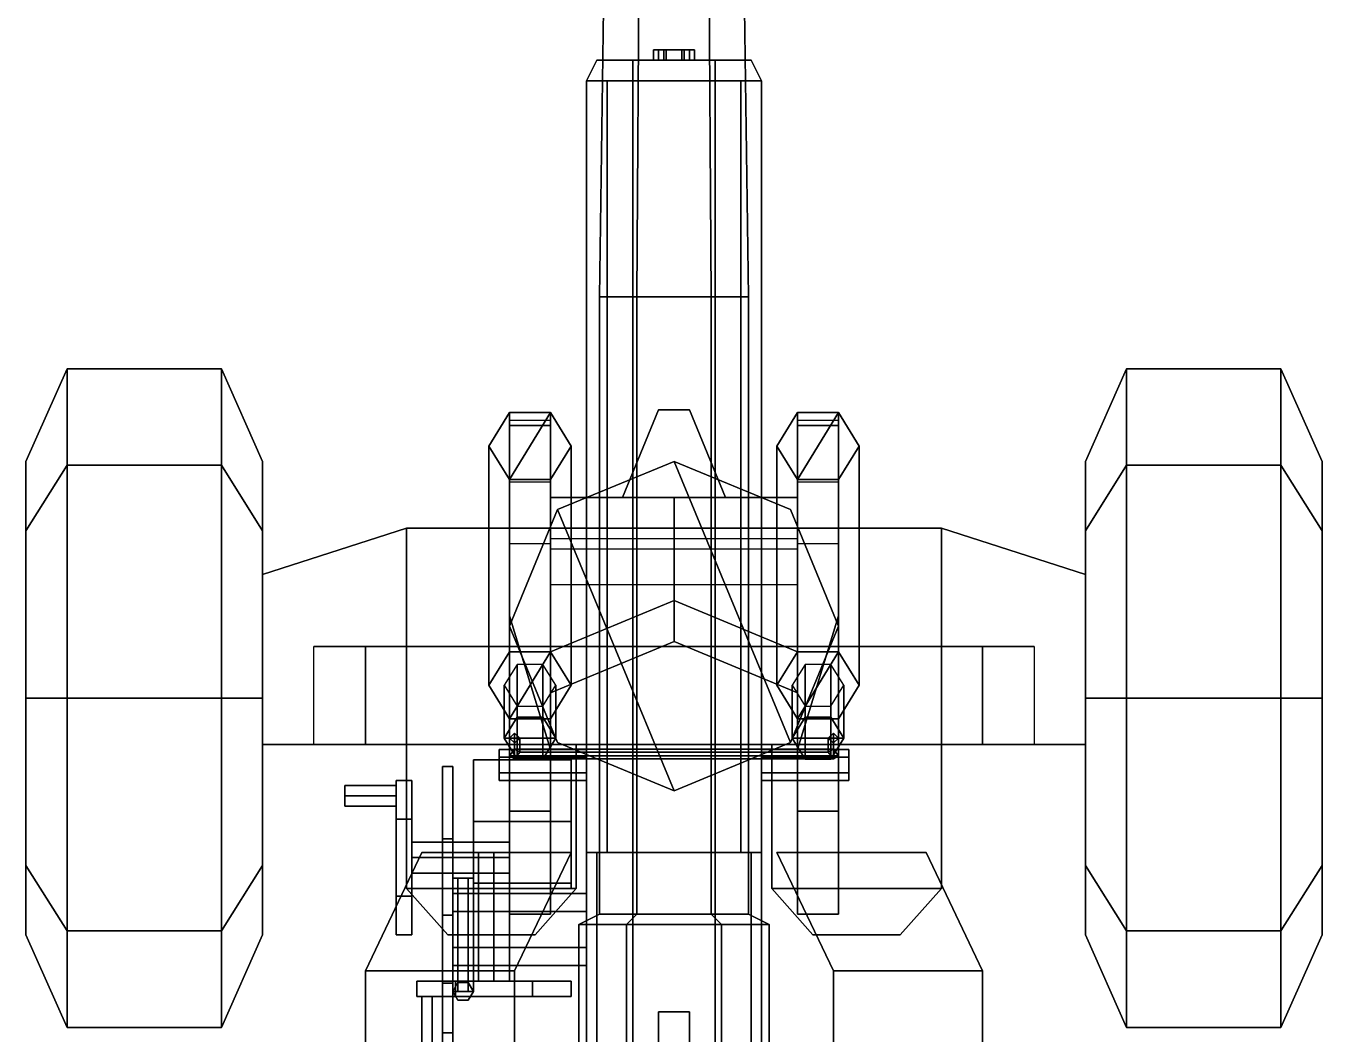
# Model space of a CAD drawing. Header units: millimetres. Extents: x -1.26 to 7, y -4.74 to 2.87.
# Drawn here: x -1.26 to 1.26, y -0.793 to 1.166 of the extents above; entities that cross this region are included whole.
import ezdxf

# ---------------------------------------------------------------- set-up
doc = ezdxf.new("R2010")
doc.units = ezdxf.units.MM
for name, color, linetype in [('gun', 1, 'Continuous'), ('sleeve', 5, 'Continuous'), ('supports', 5, 'Continuous'), ('turret', 3, 'Continuous'), ('wheels', 2, 'Continuous')]:
    doc.layers.add(name, color=color, linetype=linetype)

msp = doc.modelspace()

# ---------------------------------------------------------------- linework, layer by layer
for points in [[(-0.52, 0.19, 0.88), (-0.52, 0.19, 0.51), (-0.8, 0.1, 0.54), (-0.8, 0.1, 0.83)], [(-0.52, 0.19, 0.51), (-0.52, -0.23, 0.51), (-0.8, -0.23, 0.54), (-0.8, 0.1, 0.54)], [(-0.8, 0.1, 0.83), (-0.8, -0.23, 0.83), (-0.52, -0.23, 0.88), (-0.52, 0.19, 0.88)], [(-0.52, 0.19, 0.88), (-0.52, -0.23, 0.88), (0.52, -0.23, 0.88), (0.52, 0.19, 0.88)], [(0.52, 0.19, 0.88), (0.52, 0.19, 0.51), (-0.52, 0.19, 0.51), (-0.52, 0.19, 0.88)], [(0.52, 0.19, 0.51), (0.52, -0.23, 0.51), (-0.52, -0.23, 0.51), (-0.52, 0.19, 0.51)], [(0.8, 0.1, 0.54), (0.8, -0.23, 0.54), (0.52, -0.23, 0.51), (0.52, 0.19, 0.51)], [(0.52, 0.19, 0.88), (0.52, -0.23, 0.88), (0.8, -0.23, 0.83), (0.8, 0.1, 0.83)], [(0.8, 0.1, 0.83), (0.8, 0.1, 0.54), (0.52, 0.19, 0.51), (0.52, 0.19, 0.88)], [(-0.52, -0.04, 0.51), (-0.52, -0.04, 0.42), (-0.6, -0.04, 0.42), (-0.7, -0.04, 0.53)], [(-0.6, -0.04, 0.42), (-0.6, -0.23, 0.42), (-0.7, -0.23, 0.53), (-0.7, -0.04, 0.53)], [(-0.52, -0.04, 0.42), (-0.52, -0.23, 0.42), (-0.6, -0.23, 0.42), (-0.6, -0.04, 0.42)], [(0.52, -0.04, 0.49), (0.52, -0.04, 0.42), (-0.52, -0.04, 0.42), (-0.52, -0.04, 0.49)], [(-0.52, -0.04, 0.49), (-0.52, -0.23, 0.49), (0.52, -0.23, 0.49), (0.52, -0.04, 0.49)], [(0.52, -0.04, 0.42), (0.52, -0.23, 0.42), (-0.52, -0.23, 0.42), (-0.52, -0.04, 0.42)], [(-0.52, -0.23, 0.51), (-0.52, -0.23, 0.49), (-0.52, -0.04, 0.49), (-0.52, -0.04, 0.51)], [(0.7, -0.04, 0.53), (0.6, -0.04, 0.42), (0.52, -0.04, 0.42), (0.52, -0.04, 0.51)], [(0.6, -0.04, 0.42), (0.6, -0.23, 0.42), (0.52, -0.23, 0.42), (0.52, -0.04, 0.42)], [(0.52, -0.04, 0.49), (0.52, -0.23, 0.49), (0.52, -0.23, 0.51), (0.52, -0.04, 0.51)], [(0.7, -0.23, 0.53), (0.6, -0.23, 0.42), (0.6, -0.04, 0.42), (0.7, -0.04, 0.53)], [(-0.8, -0.23, 0.83), (-0.8, -0.23, 0.54), (-0.52, -0.23, 0.51), (-0.52, -0.23, 0.88)], [(-0.7, -0.23, 0.53), (-0.6, -0.23, 0.42), (-0.52, -0.23, 0.42), (-0.52, -0.23, 0.51)], [(-0.19, -0.23, 0.84), (-0.19, -0.51, 0.84), (-0.52, -0.51, 0.84), (-0.52, -0.23, 0.84)], [(-0.52, -0.23, 0.88), (-0.52, -0.51, 0.88), (-0.19, -0.51, 0.88), (-0.19, -0.23, 0.88)], [(-0.52, -0.23, 0.84), (-0.52, -0.51, 0.84), (-0.52, -0.51, 0.88), (-0.52, -0.23, 0.88)], [(-0.52, -0.23, 0.51), (-0.52, -0.51, 0.51), (-0.52, -0.51, 0.55), (-0.52, -0.23, 0.55)], [(-0.52, -0.23, 0.55), (-0.52, -0.51, 0.55), (-0.19, -0.51, 0.55), (-0.19, -0.23, 0.55)], [(-0.19, -0.23, 0.51), (-0.19, -0.51, 0.51), (-0.52, -0.51, 0.51), (-0.52, -0.23, 0.51)], [(-0.52, -0.23, 0.88), (-0.52, -0.23, 0.51), (0.52, -0.23, 0.51), (0.52, -0.23, 0.88)], [(-0.52, -0.23, 0.49), (-0.52, -0.23, 0.42), (0.52, -0.23, 0.42), (0.52, -0.23, 0.49)], [(-0.19, -0.51, 0.88), (-0.19, -0.51, 0.84), (-0.19, -0.23, 0.84), (-0.19, -0.23, 0.88)], [(-0.19, -0.51, 0.55), (-0.19, -0.51, 0.51), (-0.19, -0.23, 0.51), (-0.19, -0.23, 0.55)], [(0.52, -0.23, 0.84), (0.52, -0.51, 0.84), (0.19, -0.51, 0.84), (0.19, -0.23, 0.84)], [(0.19, -0.23, 0.88), (0.19, -0.51, 0.88), (0.52, -0.51, 0.88), (0.52, -0.23, 0.88)], [(0.19, -0.23, 0.84), (0.19, -0.51, 0.84), (0.19, -0.51, 0.88), (0.19, -0.23, 0.88)], [(0.19, -0.23, 0.51), (0.19, -0.51, 0.51), (0.19, -0.51, 0.55), (0.19, -0.23, 0.55)], [(0.19, -0.23, 0.55), (0.19, -0.51, 0.55), (0.52, -0.51, 0.55), (0.52, -0.23, 0.55)], [(0.52, -0.23, 0.51), (0.52, -0.51, 0.51), (0.19, -0.51, 0.51), (0.19, -0.23, 0.51)], [(0.52, -0.51, 0.88), (0.52, -0.51, 0.84), (0.52, -0.23, 0.84), (0.52, -0.23, 0.88)], [(0.52, -0.51, 0.55), (0.52, -0.51, 0.51), (0.52, -0.23, 0.51), (0.52, -0.23, 0.55)], [(0.52, -0.23, 0.88), (0.52, -0.23, 0.51), (0.8, -0.23, 0.54), (0.8, -0.23, 0.83)], [(0.52, -0.23, 0.51), (0.52, -0.23, 0.42), (0.6, -0.23, 0.42), (0.7, -0.23, 0.53)], [(-0.19, -0.51, 0.88), (-0.19, -0.51, 0.84), (-0.52, -0.51, 0.84), (-0.52, -0.51, 0.88)], [(-0.52, -0.51, 0.84), (-0.44, -0.6, 0.84), (-0.44, -0.6, 0.88), (-0.52, -0.51, 0.88)], [(-0.19, -0.51, 0.84), (-0.27, -0.6, 0.84), (-0.44, -0.6, 0.84), (-0.52, -0.51, 0.84)], [(-0.52, -0.51, 0.88), (-0.44, -0.6, 0.88), (-0.27, -0.6, 0.88), (-0.19, -0.51, 0.88)], [(-0.52, -0.51, 0.88), (-0.52, -0.51, 0.84), (-0.19, -0.51, 0.84), (-0.19, -0.51, 0.88)], [(-0.52, -0.51, 0.55), (-0.52, -0.51, 0.51), (-0.19, -0.51, 0.51), (-0.19, -0.51, 0.55)], [(-0.52, -0.51, 0.51), (-0.44, -0.6, 0.51), (-0.44, -0.6, 0.55), (-0.52, -0.51, 0.55)], [(-0.52, -0.51, 0.55), (-0.44, -0.6, 0.55), (-0.27, -0.6, 0.55), (-0.19, -0.51, 0.55)], [(-0.19, -0.51, 0.55), (-0.19, -0.51, 0.51), (-0.52, -0.51, 0.51), (-0.52, -0.51, 0.55)], [(-0.19, -0.51, 0.51), (-0.27, -0.6, 0.51), (-0.44, -0.6, 0.51), (-0.52, -0.51, 0.51)], [(-0.27, -0.6, 0.88), (-0.27, -0.6, 0.84), (-0.19, -0.51, 0.84), (-0.19, -0.51, 0.88)], [(-0.27, -0.6, 0.55), (-0.27, -0.6, 0.51), (-0.19, -0.51, 0.51), (-0.19, -0.51, 0.55)], [(0.52, -0.51, 0.84), (0.44, -0.6, 0.84), (0.27, -0.6, 0.84), (0.19, -0.51, 0.84)], [(0.19, -0.51, 0.88), (0.27, -0.6, 0.88), (0.44, -0.6, 0.88), (0.52, -0.51, 0.88)], [(0.19, -0.51, 0.84), (0.27, -0.6, 0.84), (0.27, -0.6, 0.88), (0.19, -0.51, 0.88)], [(0.19, -0.51, 0.51), (0.27, -0.6, 0.51), (0.27, -0.6, 0.55), (0.19, -0.51, 0.55)], [(0.19, -0.51, 0.55), (0.27, -0.6, 0.55), (0.44, -0.6, 0.55), (0.52, -0.51, 0.55)], [(0.52, -0.51, 0.51), (0.44, -0.6, 0.51), (0.27, -0.6, 0.51), (0.19, -0.51, 0.51)], [(0.44, -0.6, 0.88), (0.44, -0.6, 0.84), (0.52, -0.51, 0.84), (0.52, -0.51, 0.88)], [(0.44, -0.6, 0.55), (0.44, -0.6, 0.51), (0.52, -0.51, 0.51), (0.52, -0.51, 0.55)], [(-0.44, -0.6, 0.88), (-0.44, -0.6, 0.84), (-0.27, -0.6, 0.84), (-0.27, -0.6, 0.88)], [(-0.44, -0.6, 0.55), (-0.44, -0.6, 0.51), (-0.27, -0.6, 0.51), (-0.27, -0.6, 0.55)], [(0.27, -0.6, 0.88), (0.27, -0.6, 0.84), (0.44, -0.6, 0.84), (0.44, -0.6, 0.88)], [(0.27, -0.6, 0.55), (0.27, -0.6, 0.51), (0.44, -0.6, 0.51), (0.44, -0.6, 0.55)]]:
    msp.add_3dface(points)
at = {"layer": 'gun'}
for points in [[(-0.0675, 1.34, 1.7269), (-0.135, 1.34, 1.61), (-0.145, 0.64, 1.61), (-0.0725, 0.64, 1.7356)], [(-0.135, 1.34, 1.61), (-0.0675, 1.34, 1.4931), (-0.0725, 0.64, 1.4844), (-0.145, 0.64, 1.61)], [(0.0675, 1.34, 1.7269), (-0.0675, 1.34, 1.7269), (-0.0725, 0.64, 1.7356), (0.0725, 0.64, 1.7356)], [(-0.0675, 1.34, 1.4931), (0.0675, 1.34, 1.4931), (0.0725, 0.64, 1.4844), (-0.0725, 0.64, 1.4844)], [(0.135, 1.34, 1.61), (0.0675, 1.34, 1.7269), (0.0725, 0.64, 1.7356), (0.145, 0.64, 1.61)], [(0.0675, 1.34, 1.4931), (0.135, 1.34, 1.61), (0.145, 0.64, 1.61), (0.0725, 0.64, 1.4844)], [(-0.0725, 0.64, 1.7356), (-0.145, 0.64, 1.61), (-0.145, -0.56, 1.61), (-0.0725, -0.56, 1.7356)], [(-0.145, 0.64, 1.61), (-0.0725, 0.64, 1.4844), (-0.0725, -0.56, 1.4844), (-0.145, -0.56, 1.61)], [(0.0725, 0.64, 1.7356), (-0.0725, 0.64, 1.7356), (-0.0725, -0.56, 1.7356), (0.0725, -0.56, 1.7356)], [(-0.0725, 0.64, 1.4844), (0.0725, 0.64, 1.4844), (0.0725, -0.56, 1.4844), (-0.0725, -0.56, 1.4844)], [(0.145, 0.64, 1.61), (0.0725, 0.64, 1.7356), (0.0725, -0.56, 1.7356), (0.145, -0.56, 1.61)], [(0.0725, 0.64, 1.4844), (0.145, 0.64, 1.61), (0.145, -0.56, 1.61), (0.0725, -0.56, 1.4844)], [(-0.0725, -0.56, 1.7356), (-0.145, -0.56, 1.61), (-0.185, -0.58, 1.61), (-0.0925, -0.58, 1.7702)], [(-0.145, -0.56, 1.61), (-0.0725, -0.56, 1.4844), (-0.0925, -0.58, 1.4498), (-0.185, -0.58, 1.61)], [(0.0725, -0.56, 1.7356), (-0.0725, -0.56, 1.7356), (-0.0925, -0.58, 1.7702), (0.0925, -0.58, 1.7702)], [(-0.0725, -0.56, 1.4844), (0.0725, -0.56, 1.4844), (0.0925, -0.58, 1.4498), (-0.0925, -0.58, 1.4498)], [(0.145, -0.56, 1.61), (0.0725, -0.56, 1.7356), (0.0925, -0.58, 1.7702), (0.185, -0.58, 1.61)], [(0.0725, -0.56, 1.4844), (0.145, -0.56, 1.61), (0.185, -0.58, 1.61), (0.0925, -0.58, 1.4498)], [(-0.0925, -0.58, 1.7702), (-0.185, -0.58, 1.61), (-0.185, -1.08, 1.61), (-0.0925, -1.08, 1.7702)], [(-0.185, -0.58, 1.61), (-0.0925, -0.58, 1.4498), (-0.0925, -1.08, 1.4498), (-0.185, -1.08, 1.61)], [(0.0925, -0.58, 1.7702), (-0.0925, -0.58, 1.7702), (-0.0925, -1.08, 1.7702), (0.0925, -1.08, 1.7702)], [(-0.0925, -0.58, 1.4498), (0.0925, -0.58, 1.4498), (0.0925, -1.08, 1.4498), (-0.0925, -1.08, 1.4498)], [(0.185, -0.58, 1.61), (0.0925, -0.58, 1.7702), (0.0925, -1.08, 1.7702), (0.185, -1.08, 1.61)], [(0.0925, -0.58, 1.4498), (0.185, -0.58, 1.61), (0.185, -1.08, 1.61), (0.0925, -1.08, 1.4498)], [(-0.03, -0.75, 1.34), (-0.03, -1.06, 1.34), (-0.03, -1.06, 1.45), (-0.03, -0.75, 1.45)], [(0.03, -0.75, 1.45), (0.03, -0.75, 1.34), (-0.03, -0.75, 1.34), (-0.03, -0.75, 1.45)], [(0.03, -0.75, 1.34), (0.03, -1.06, 1.34), (-0.03, -1.06, 1.34), (-0.03, -0.75, 1.34)], [(0.03, -1.06, 1.45), (0.03, -1.06, 1.34), (0.03, -0.75, 1.34), (0.03, -0.75, 1.45)]]:
    msp.add_3dface(points, dxfattribs=at)
at = {"layer": 'sleeve'}
for points in [[(-0.02, 1.12, 1.4646), (-0.04, 1.12, 1.43), (-0.04, 1.1, 1.43), (-0.02, 1.1, 1.4646)], [(-0.04, 1.12, 1.43), (-0.02, 1.12, 1.3954), (-0.02, 1.1, 1.3954), (-0.04, 1.1, 1.43)], [(0.04, 1.12, 1.43), (-0.04, 1.12, 1.43), (-0.02, 1.12, 1.4646), (0.02, 1.12, 1.4646)], [(0.02, 1.12, 1.3954), (-0.02, 1.12, 1.3954), (-0.04, 1.12, 1.43), (0.04, 1.12, 1.43)], [(-0.015, 1.12, 1.356), (-0.03, 1.12, 1.33), (-0.03, 1.1, 1.33), (-0.015, 1.1, 1.356)], [(-0.03, 1.12, 1.33), (-0.015, 1.12, 1.304), (-0.015, 1.1, 1.304), (-0.03, 1.1, 1.33)], [(0.03, 1.12, 1.33), (-0.03, 1.12, 1.33), (-0.015, 1.12, 1.356), (0.015, 1.12, 1.356)], [(0.015, 1.12, 1.304), (-0.015, 1.12, 1.304), (-0.03, 1.12, 1.33), (0.03, 1.12, 1.33)], [(0.02, 1.12, 1.4646), (-0.02, 1.12, 1.4646), (-0.02, 1.1, 1.4646), (0.02, 1.1, 1.4646)], [(-0.02, 1.12, 1.3954), (0.02, 1.12, 1.3954), (0.02, 1.1, 1.3954), (-0.02, 1.1, 1.3954)], [(0.015, 1.12, 1.356), (-0.015, 1.12, 1.356), (-0.015, 1.1, 1.356), (0.015, 1.1, 1.356)], [(-0.015, 1.12, 1.304), (0.015, 1.12, 1.304), (0.015, 1.1, 1.304), (-0.015, 1.1, 1.304)], [(0.03, 1.12, 1.33), (0.015, 1.12, 1.356), (0.015, 1.1, 1.356), (0.03, 1.1, 1.33)], [(0.015, 1.12, 1.304), (0.03, 1.12, 1.33), (0.03, 1.1, 1.33), (0.015, 1.1, 1.304)], [(0.04, 1.12, 1.43), (0.02, 1.12, 1.4646), (0.02, 1.1, 1.4646), (0.04, 1.1, 1.43)], [(0.02, 1.12, 1.3954), (0.04, 1.12, 1.43), (0.04, 1.1, 1.43), (0.02, 1.1, 1.3954)], [(-0.15, 1.1, 1.48), (-0.17, 1.06, 1.48), (0.08, 1.06, 1.48), (0.08, 1.1, 1.48)], [(-0.15, 1.1, 1.35), (-0.17, 1.06, 1.35), (-0.17, 1.06, 1.48), (-0.15, 1.1, 1.48)], [(-0.08, 1.1, 1.3), (-0.08, 1.06, 1.28), (-0.17, 1.06, 1.35), (-0.15, 1.1, 1.35)], [(-0.08, 1.1, 1.48), (-0.08, 1.1, 1.3), (-0.15, 1.1, 1.35), (-0.15, 1.1, 1.48)], [(0.08, 1.1, 1.48), (0.08, 1.1, 1.3), (-0.08, 1.1, 1.3), (-0.08, 1.1, 1.48)], [(0.08, 1.1, 1.3), (0.08, 1.06, 1.28), (-0.08, 1.06, 1.28), (-0.08, 1.1, 1.3)], [(0.15, 1.1, 1.48), (0.15, 1.1, 1.35), (0.08, 1.1, 1.3), (0.08, 1.1, 1.48)], [(0.15, 1.1, 1.35), (0.17, 1.06, 1.35), (0.08, 1.06, 1.28), (0.08, 1.1, 1.3)], [(0.08, 1.1, 1.48), (0.08, 1.06, 1.48), (0.17, 1.06, 1.48), (0.15, 1.1, 1.48)], [(0.17, 1.06, 1.48), (0.17, 1.06, 1.35), (0.15, 1.1, 1.35), (0.15, 1.1, 1.48)], [(-0.13, 1.06, 1.55), (-0.13, 1.06, 1.48), (-0.17, 1.06, 1.48), (-0.17, 1.06, 1.55)], [(-0.17, 1.06, 1.35), (-0.17, -0.44, 1.35), (-0.17, -0.44, 1.55), (-0.17, 1.06, 1.55)], [(-0.13, 1.06, 1.32), (-0.13, -0.44, 1.32), (-0.17, -0.44, 1.35), (-0.17, 1.06, 1.35)], [(-0.17, 1.06, 1.55), (-0.17, -0.44, 1.55), (-0.13, -0.44, 1.55), (-0.13, 1.06, 1.55)], [(-0.08, 1.06, 1.48), (-0.08, 1.06, 1.48), (-0.13, 1.06, 1.48), (-0.13, 1.06, 1.55)], [(-0.08, 1.06, 1.28), (-0.08, -0.44, 1.28), (-0.13, -0.44, 1.32), (-0.13, 1.06, 1.32)], [(-0.13, 1.06, 1.55), (-0.13, -0.44, 1.55), (-0.08, -0.44, 1.48), (-0.08, 1.06, 1.48)], [(-0.08, 1.06, 1.48), (-0.08, -0.44, 1.48), (0.08, -0.44, 1.48), (0.08, 1.06, 1.48)], [(0.08, 1.06, 1.28), (0.08, -0.44, 1.28), (-0.08, -0.44, 1.28), (-0.08, 1.06, 1.28)], [(0.13, 1.06, 1.55), (0.13, 1.06, 1.48), (0.08, 1.06, 1.48)], [(0.13, 1.06, 1.32), (0.13, -0.44, 1.32), (0.08, -0.44, 1.28), (0.08, 1.06, 1.28)], [(0.08, 1.06, 1.48), (0.08, -0.44, 1.48), (0.13, -0.44, 1.55), (0.13, 1.06, 1.55)], [(0.17, 1.06, 1.55), (0.17, 1.06, 1.48), (0.13, 1.06, 1.48), (0.13, 1.06, 1.55)], [(0.17, 1.06, 1.35), (0.17, -0.44, 1.35), (0.13, -0.44, 1.32), (0.13, 1.06, 1.32)], [(0.13, 1.06, 1.55), (0.13, -0.44, 1.55), (0.17, -0.44, 1.55), (0.17, 1.06, 1.55)], [(0.17, -0.44, 1.55), (0.17, -0.44, 1.35), (0.17, 1.06, 1.35), (0.17, 1.06, 1.55)], [(-0.17, -0.255, 1.466), (-0.17, -0.24, 1.44), (-0.34, -0.24, 1.44), (-0.34, -0.255, 1.466)], [(-0.17, -0.24, 1.44), (-0.17, -0.255, 1.414), (-0.34, -0.255, 1.414), (-0.34, -0.24, 1.44)], [(-0.34, -0.285, 1.466), (-0.34, -0.255, 1.466), (-0.34, -0.24, 1.44), (-0.34, -0.3, 1.44)], [(-0.34, -0.3, 1.44), (-0.34, -0.24, 1.44), (-0.34, -0.255, 1.414), (-0.34, -0.285, 1.414)], [(0.17, -0.255, 1.414), (0.17, -0.24, 1.44), (0.34, -0.24, 1.44), (0.34, -0.255, 1.414)], [(0.17, -0.24, 1.44), (0.17, -0.255, 1.466), (0.34, -0.255, 1.466), (0.34, -0.24, 1.44)], [(0.34, -0.285, 1.414), (0.34, -0.255, 1.414), (0.34, -0.24, 1.44), (0.34, -0.3, 1.44)], [(0.34, -0.3, 1.44), (0.34, -0.24, 1.44), (0.34, -0.255, 1.466), (0.34, -0.285, 1.466)], [(-0.43, -0.4137, 1.6972), (-0.43, -0.2729, 1.6507), (-0.45, -0.2729, 1.6507), (-0.45, -0.4137, 1.6972)], [(-0.45, -0.44, 1.32), (-0.45, -0.8262, 1.2184), (-0.45, -0.8372, 1.3663), (-0.45, -0.2729, 1.6507)], [(-0.43, -0.2729, 1.6507), (-0.43, -0.44, 1.32), (-0.45, -0.44, 1.32), (-0.45, -0.2729, 1.6507)], [(-0.45, -0.2729, 1.6507), (-0.45, -0.8372, 1.3663), (-0.45, -0.7907, 1.5071), (-0.45, -0.4137, 1.6972)], [(-0.43, -0.8372, 1.3663), (-0.43, -0.8262, 1.2184), (-0.43, -0.44, 1.32), (-0.43, -0.2729, 1.6507)], [(-0.43, -0.7907, 1.5071), (-0.43, -0.8372, 1.3663), (-0.43, -0.2729, 1.6507), (-0.43, -0.4137, 1.6972)], [(-0.17, -0.285, 1.466), (-0.17, -0.255, 1.466), (-0.34, -0.255, 1.466), (-0.34, -0.285, 1.466)], [(-0.17, -0.255, 1.414), (-0.17, -0.285, 1.414), (-0.34, -0.285, 1.414), (-0.34, -0.255, 1.414)], [(0.17, -0.255, 1.466), (0.17, -0.285, 1.466), (0.34, -0.285, 1.466), (0.34, -0.255, 1.466)], [(0.17, -0.285, 1.414), (0.17, -0.255, 1.414), (0.34, -0.255, 1.414), (0.34, -0.285, 1.414)], [(-0.17, -0.3, 1.44), (-0.17, -0.285, 1.466), (-0.34, -0.285, 1.466), (-0.34, -0.3, 1.44)], [(-0.17, -0.285, 1.414), (-0.17, -0.3, 1.44), (-0.34, -0.3, 1.44), (-0.34, -0.285, 1.414)], [(0.17, -0.3, 1.44), (0.17, -0.285, 1.414), (0.34, -0.285, 1.414), (0.34, -0.3, 1.44)], [(0.17, -0.285, 1.466), (0.17, -0.3, 1.44), (0.34, -0.3, 1.44), (0.34, -0.285, 1.466)], [(-0.43, -0.5616, 1.6862), (-0.43, -0.4137, 1.6972), (-0.45, -0.4137, 1.6972), (-0.45, -0.5616, 1.6862)], [(-0.45, -0.4137, 1.6972), (-0.45, -0.7907, 1.5071), (-0.45, -0.694, 1.6194), (-0.45, -0.5616, 1.6862)], [(-0.43, -0.694, 1.6194), (-0.43, -0.7907, 1.5071), (-0.43, -0.4137, 1.6972), (-0.43, -0.5616, 1.6862)], [(-0.43, -0.44, 1.32), (-0.43, -0.8262, 1.2184), (-0.45, -0.8262, 1.2184), (-0.45, -0.44, 1.32)], [(-0.17, -0.44, 1.35), (-0.17, -1.63, 1.35), (-0.17, -1.63, 1.55), (-0.17, -0.44, 1.55)], [(-0.17, -0.44, 1.55), (-0.17, -1.63, 1.55), (-0.15, -1.63, 1.55), (-0.15, -0.44, 1.55)], [(-0.08, -0.44, 1.28), (-0.08, -1.63, 1.28), (-0.17, -1.63, 1.35), (-0.17, -0.44, 1.35)], [(-0.15, -1.63, 1.55), (-0.15, -1.63, 1.37), (-0.15, -0.44, 1.37), (-0.15, -0.44, 1.55)], [(-0.15, -1.63, 1.37), (-0.08, -1.63, 1.31), (-0.08, -0.44, 1.31), (-0.15, -0.44, 1.37)], [(-0.15, -0.44, 1.55), (-0.15, -0.44, 1.37), (-0.13, -0.44, 1.3529), (-0.13, -0.44, 1.55)], [(-0.13, -0.44, 1.55), (-0.13, -0.44, 1.32), (-0.08, -0.44, 1.28), (-0.08, -0.44, 1.48)], [(-0.08, -0.44, 1.48), (-0.08, -0.44, 1.31), (0.08, -0.44, 1.31), (0.08, -0.44, 1.48)], [(-0.08, -1.63, 1.31), (0.08, -1.63, 1.31), (0.08, -0.44, 1.31), (-0.08, -0.44, 1.31)], [(0.08, -0.44, 1.28), (0.08, -1.63, 1.28), (-0.08, -1.63, 1.28), (-0.08, -0.44, 1.28)], [(0.08, -1.63, 1.31), (0.15, -1.63, 1.37), (0.15, -0.44, 1.37), (0.08, -0.44, 1.31)], [(0.17, -0.44, 1.35), (0.17, -1.63, 1.35), (0.08, -1.63, 1.28), (0.08, -0.44, 1.28)], [(0.08, -0.44, 1.48), (0.08, -0.44, 1.28), (0.13, -0.44, 1.32), (0.13, -0.44, 1.55)], [(0.13, -0.44, 1.55), (0.13, -0.44, 1.3529), (0.15, -0.44, 1.37), (0.15, -0.44, 1.55)], [(0.15, -0.44, 1.37), (0.15, -1.63, 1.37), (0.15, -1.63, 1.55), (0.15, -0.44, 1.55)], [(0.15, -0.44, 1.55), (0.15, -1.63, 1.55), (0.17, -1.63, 1.55), (0.17, -0.44, 1.55)], [(0.17, -1.63, 1.55), (0.17, -1.63, 1.35), (0.17, -0.44, 1.35), (0.17, -0.44, 1.55)], [(-0.42, -0.49, 1.5973), (-0.43, -0.49, 1.58), (-0.43, -0.71, 1.58), (-0.42, -0.71, 1.5973)], [(-0.43, -0.49, 1.58), (-0.42, -0.49, 1.5627), (-0.42, -0.71, 1.5627), (-0.43, -0.71, 1.58)], [(-0.39, -0.49, 1.58), (-0.43, -0.49, 1.58), (-0.42, -0.49, 1.5973), (-0.4, -0.49, 1.5973)], [(-0.4, -0.49, 1.5627), (-0.42, -0.49, 1.5627), (-0.43, -0.49, 1.58), (-0.39, -0.49, 1.58)], [(-0.4, -0.49, 1.5973), (-0.42, -0.49, 1.5973), (-0.42, -0.71, 1.5973), (-0.4, -0.71, 1.5973)], [(-0.42, -0.49, 1.5627), (-0.4, -0.49, 1.5627), (-0.4, -0.71, 1.5627), (-0.42, -0.71, 1.5627)], [(-0.39, -0.49, 1.58), (-0.4, -0.49, 1.5973), (-0.4, -0.71, 1.5973), (-0.39, -0.71, 1.58)], [(-0.4, -0.49, 1.5627), (-0.39, -0.49, 1.58), (-0.39, -0.71, 1.58), (-0.4, -0.71, 1.5627)], [(-0.17, -0.555, 1.4806), (-0.17, -0.52, 1.42), (-0.43, -0.52, 1.42), (-0.43, -0.555, 1.4806)], [(-0.17, -0.52, 1.42), (-0.17, -0.555, 1.3594), (-0.43, -0.555, 1.3594), (-0.43, -0.52, 1.42)], [(-0.43, -0.694, 1.6194), (-0.43, -0.5616, 1.6862), (-0.45, -0.5616, 1.6862), (-0.45, -0.694, 1.6194)], [(-0.17, -0.625, 1.4806), (-0.17, -0.555, 1.4806), (-0.43, -0.555, 1.4806), (-0.43, -0.625, 1.4806)], [(-0.17, -0.555, 1.3594), (-0.17, -0.625, 1.3594), (-0.43, -0.625, 1.3594), (-0.43, -0.555, 1.3594)], [(-0.17, -0.66, 1.42), (-0.17, -0.625, 1.4806), (-0.43, -0.625, 1.4806), (-0.43, -0.66, 1.42)], [(-0.17, -0.625, 1.3594), (-0.17, -0.66, 1.42), (-0.43, -0.66, 1.42), (-0.43, -0.625, 1.3594)], [(-0.43, -0.7907, 1.5071), (-0.43, -0.694, 1.6194), (-0.45, -0.694, 1.6194), (-0.45, -0.7907, 1.5071)], [(-0.42, -0.6927, 1.34), (-0.43, -0.71, 1.34), (-0.43, -0.71, 1.56), (-0.42, -0.6927, 1.56)], [(-0.42, -0.6927, 1.56), (-0.43, -0.71, 1.56), (-0.39, -0.71, 1.56), (-0.4, -0.6927, 1.56)], [(-0.42, -0.6927, 1.34), (-0.4, -0.6927, 1.34), (-0.39, -0.71, 1.34), (-0.43, -0.71, 1.34)], [(-0.4, -0.6927, 1.34), (-0.42, -0.6927, 1.34), (-0.42, -0.6927, 1.56), (-0.4, -0.6927, 1.56)], [(-0.39, -0.71, 1.34), (-0.4, -0.6927, 1.34), (-0.4, -0.6927, 1.56), (-0.39, -0.71, 1.56)], [(-0.43, -0.71, 1.34), (-0.42, -0.7273, 1.34), (-0.42, -0.7273, 1.56), (-0.43, -0.71, 1.56)], [(-0.42, -0.71, 1.5973), (-0.43, -0.71, 1.58), (-0.42, -0.71, 1.5627), (-0.4, -0.71, 1.5973)], [(-0.43, -0.71, 1.56), (-0.42, -0.7273, 1.56), (-0.4, -0.7273, 1.56), (-0.39, -0.71, 1.56)], [(-0.43, -0.71, 1.34), (-0.39, -0.71, 1.34), (-0.4, -0.7273, 1.34), (-0.42, -0.7273, 1.34)], [(-0.4, -0.71, 1.5973), (-0.42, -0.71, 1.5627), (-0.4, -0.71, 1.5627), (-0.39, -0.71, 1.58)], [(-0.42, -0.7273, 1.34), (-0.4, -0.7273, 1.34), (-0.4, -0.7273, 1.56), (-0.42, -0.7273, 1.56)], [(-0.4, -0.7273, 1.34), (-0.39, -0.71, 1.34), (-0.39, -0.71, 1.56), (-0.4, -0.7273, 1.56)], [(-0.43, -0.8372, 1.3663), (-0.43, -0.7907, 1.5071), (-0.45, -0.7907, 1.5071), (-0.45, -0.8372, 1.3663)]]:
    msp.add_3dface(points, dxfattribs=at)
at = {"layer": 'supports'}
for points in [[(-0.49, -0.44, 0.55), (-0.6, -0.67, 0.55), (-0.6, -0.67, 0.84), (-0.49, -0.44, 0.84)], [(-0.2, -0.44, 0.55), (-0.31, -0.67, 0.55), (-0.6, -0.67, 0.55), (-0.49, -0.44, 0.55)], [(-0.49, -0.44, 0.84), (-0.6, -0.67, 0.84), (-0.31, -0.67, 0.84), (-0.2, -0.44, 0.84)], [(-0.2, -0.44, 0.84), (-0.2, -0.44, 0.55), (-0.49, -0.44, 0.55), (-0.49, -0.44, 0.84)], [(-0.31, -0.67, 0.84), (-0.31, -0.67, 0.55), (-0.2, -0.44, 0.55), (-0.2, -0.44, 0.84)], [(0.49, -0.44, 0.84), (0.49, -0.44, 0.55), (0.2, -0.44, 0.55), (0.2, -0.44, 0.84)], [(0.2, -0.44, 0.55), (0.31, -0.67, 0.55), (0.31, -0.67, 0.84), (0.2, -0.44, 0.84)], [(0.49, -0.44, 0.55), (0.6, -0.67, 0.55), (0.31, -0.67, 0.55), (0.2, -0.44, 0.55)], [(0.2, -0.44, 0.84), (0.31, -0.67, 0.84), (0.6, -0.67, 0.84), (0.49, -0.44, 0.84)], [(0.6, -0.67, 0.84), (0.6, -0.67, 0.55), (0.49, -0.44, 0.55), (0.49, -0.44, 0.84)], [(-0.6, -0.67, 0.55), (-0.6, -0.96, 0.55), (-0.6, -0.96, 0.84), (-0.6, -0.67, 0.84)], [(-0.6, -0.67, 0.84), (-0.6, -0.96, 0.84), (-0.31, -0.96, 0.84), (-0.31, -0.67, 0.84)], [(-0.31, -0.67, 0.55), (-0.31, -0.96, 0.55), (-0.6, -0.96, 0.55), (-0.6, -0.67, 0.55)], [(-0.31, -0.96, 0.84), (-0.31, -0.96, 0.55), (-0.31, -0.67, 0.55), (-0.31, -0.67, 0.84)], [(0.6, -0.67, 0.55), (0.6, -0.96, 0.55), (0.31, -0.96, 0.55), (0.31, -0.67, 0.55)], [(0.31, -0.67, 0.84), (0.31, -0.96, 0.84), (0.6, -0.96, 0.84), (0.6, -0.67, 0.84)], [(0.31, -0.67, 0.55), (0.31, -0.96, 0.55), (0.31, -0.96, 0.84), (0.31, -0.67, 0.84)], [(0.6, -0.96, 0.84), (0.6, -0.96, 0.55), (0.6, -0.67, 0.55), (0.6, -0.67, 0.84)]]:
    msp.add_3dface(points, dxfattribs=at)
at = {"layer": 'turret'}
for points in [[(-0.32, 0.4151, 1.1537), (-0.36, 0.35, 1.13), (-0.36, -0.1151, 2.408), (-0.32, -0.05, 2.4317)], [(-0.24, 0.4151, 1.1537), (-0.32, 0.2849, 1.1063), (-0.36, 0.35, 1.13), (-0.32, 0.4151, 1.1537)], [(-0.24, 0.4151, 1.1537), (-0.32, 0.4151, 1.1537), (-0.32, -0.05, 2.4317), (-0.24, -0.05, 2.4317)], [(-0.2, 0.35, 1.13), (-0.24, 0.2849, 1.1063), (-0.32, 0.2849, 1.1063), (-0.24, 0.4151, 1.1537)], [(-0.2, 0.35, 1.13), (-0.24, 0.4151, 1.1537), (-0.24, -0.05, 2.4317), (-0.2, -0.1151, 2.408)], [(-0.03, 0.42, 0.98), (-0.1, 0.25, 0.98), (-0.1, 0.25, 1.08), (-0.03, 0.42, 1.08)], [(0.03, 0.42, 0.98), (0.1, 0.25, 0.98), (-0.1, 0.25, 0.98), (-0.03, 0.42, 0.98)], [(-0.03, 0.42, 1.08), (-0.1, 0.25, 1.08), (0.1, 0.25, 1.08), (0.03, 0.42, 1.08)], [(0.03, 0.42, 1.08), (0.03, 0.42, 0.98), (-0.03, 0.42, 0.98), (-0.03, 0.42, 1.08)], [(0.1, 0.25, 1.08), (0.1, 0.25, 0.98), (0.03, 0.42, 0.98), (0.03, 0.42, 1.08)], [(0.24, 0.4151, 1.1537), (0.2, 0.35, 1.13), (0.2, -0.1151, 2.408), (0.24, -0.05, 2.4317)], [(0.32, 0.4151, 1.1537), (0.24, 0.2849, 1.1063), (0.2, 0.35, 1.13), (0.24, 0.4151, 1.1537)], [(0.32, 0.4151, 1.1537), (0.24, 0.4151, 1.1537), (0.24, -0.05, 2.4317), (0.32, -0.05, 2.4317)], [(0.36, 0.35, 1.13), (0.32, 0.2849, 1.1063), (0.24, 0.2849, 1.1063), (0.32, 0.4151, 1.1537)], [(0.36, 0.35, 1.13), (0.32, 0.4151, 1.1537), (0.32, -0.05, 2.4317), (0.36, -0.1151, 2.408)], [(-0.32, 0.39, 0.98), (-0.32, 0.02, 0.98), (-0.32, 0.28, 1.11), (-0.32, 0.4, 1.15)], [(-0.24, 0.4, 1.15), (-0.24, 0.39, 0.98), (-0.32, 0.39, 0.98), (-0.32, 0.4, 1.15)], [(-0.24, 0.39, 0.98), (-0.24, -0.24, 0.98), (-0.32, 0.02, 0.98), (-0.32, 0.39, 0.98)], [(-0.24, 0.28, 1.11), (-0.24, -0.24, 0.98), (-0.24, 0.39, 0.98), (-0.24, 0.4, 1.15)], [(0.32, 0.4, 1.15), (0.32, 0.39, 0.98), (0.24, 0.39, 0.98), (0.24, 0.4, 1.15)], [(0.24, 0.39, 0.98), (0.24, -0.24, 0.98), (0.24, 0.28, 1.11), (0.24, 0.4, 1.15)], [(0.32, 0.39, 0.98), (0.32, 0.02, 0.98), (0.24, -0.24, 0.98), (0.24, 0.39, 0.98)], [(0.32, 0.28, 1.11), (0.32, 0.02, 0.98), (0.32, 0.39, 0.98), (0.32, 0.4, 1.15)], [(-0.36, 0.35, 1.13), (-0.32, 0.2849, 1.1063), (-0.32, -0.1803, 2.3843), (-0.36, -0.1151, 2.408)], [(-0.24, 0.2849, 1.1063), (-0.2, 0.35, 1.13), (-0.2, -0.1151, 2.408), (-0.24, -0.1803, 2.3843)], [(0.2, 0.35, 1.13), (0.24, 0.2849, 1.1063), (0.24, -0.1803, 2.3843), (0.2, -0.1151, 2.408)], [(0.32, 0.2849, 1.1063), (0.36, 0.35, 1.13), (0.36, -0.1151, 2.408), (0.32, -0.1803, 2.3843)], [(0, 0.32, 0.88), (-0.2263, 0.2263, 0.88), (-0.2263, 0.2263, 0.98), (0, 0.32, 0.98)], [(-0.2263, 0.2263, 0.98), (0, -0.32, 0.98), (0.2263, -0.2263, 0.98), (0, 0.32, 0.98)], [(0, 0.32, 0.88), (0.2263, -0.2263, 0.88), (0, -0.32, 0.88), (-0.2263, 0.2263, 0.88)], [(0.2263, 0.2263, 0.88), (0, 0.32, 0.88), (0, 0.32, 0.98), (0.2263, 0.2263, 0.98)], [(0, 0.32, 0.98), (0.2263, -0.2263, 0.98), (0.32, 0, 0.98), (0.2263, 0.2263, 0.98)], [(0.2263, 0.2263, 0.88), (0.32, 0, 0.88), (0.2263, -0.2263, 0.88), (0, 0.32, 0.88)], [(-0.32, 0.2849, 1.1063), (-0.24, 0.2849, 1.1063), (-0.24, -0.1803, 2.3843), (-0.32, -0.1803, 2.3843)], [(-0.32, 0.28, 1.11), (-0.32, 0.02, 0.98), (-0.24, -0.24, 0.98), (-0.24, 0.28, 1.11)], [(0.24, 0.2849, 1.1063), (0.32, 0.2849, 1.1063), (0.32, -0.1803, 2.3843), (0.24, -0.1803, 2.3843)], [(0.24, 0.28, 1.11), (0.24, -0.24, 0.98), (0.32, 0.02, 0.98), (0.32, 0.28, 1.11)], [(0.24, 0.25, 1.08), (0.24, 0.25, 0.98), (-0.24, 0.25, 0.98), (-0.24, 0.25, 1.08)], [(-0.24, 0.25, 0.98), (-0.24, 0.25, 0.98), (-0.24, 0.15, 1.08), (-0.24, 0.25, 1.08)], [(0.24, 0.25, 0.98), (0.24, 0.08, 0.98), (-0.24, 0.08, 0.98), (-0.24, 0.25, 0.98)], [(-0.24, 0.25, 1.08), (-0.24, 0.15, 1.08), (0.24, 0.15, 1.08), (0.24, 0.25, 1.08)], [(0, 0.05, 1.18), (0, 0.25, 0.98), (-0.24, 0.25, 0.98), (-0.24, -0.05, 1.28)], [(0.24, -0.05, 1.28), (0.24, 0.25, 0.98), (0, 0.25, 0.98), (0, 0.05, 1.18)], [(0.24, 0.15, 1.08), (0.24, 0.25, 0.98), (0.24, 0.25, 0.98), (0.24, 0.25, 1.08)], [(-0.2263, 0.2263, 0.88), (-0.32, 0, 0.88), (-0.32, 0, 0.98), (-0.2263, 0.2263, 0.98)], [(-0.32, 0, 0.98), (-0.2263, -0.2263, 0.98), (0, -0.32, 0.98), (-0.2263, 0.2263, 0.98)], [(-0.2263, 0.2263, 0.88), (0, -0.32, 0.88), (-0.2263, -0.2263, 0.88), (-0.32, 0, 0.88)], [(0.32, 0, 0.88), (0.2263, 0.2263, 0.88), (0.2263, 0.2263, 0.98), (0.32, 0, 0.98)], [(-0.32, 0.16, 1.08), (-0.32, -0.24, 0.98), (-0.32, -0.56, 1.58), (-0.32, -0.36, 1.58)], [(-0.24, -0.36, 1.58), (-0.24, 0.16, 1.08), (-0.32, 0.16, 1.08), (-0.32, -0.36, 1.58)], [(-0.24, -0.13, 1.28), (-0.24, 0.17, 0.98), (0, 0.17, 0.98), (0, -0.03, 1.18)], [(-0.24, -0.56, 1.58), (-0.24, -0.24, 0.98), (-0.24, 0.16, 1.08), (-0.24, -0.36, 1.58)], [(0, -0.03, 1.18), (0, 0.17, 0.98), (0.24, 0.17, 0.98), (0.24, -0.13, 1.28)], [(0.32, -0.36, 1.58), (0.32, 0.16, 1.08), (0.24, 0.16, 1.08), (0.24, -0.36, 1.58)], [(0.24, 0.16, 1.08), (0.24, -0.24, 0.98), (0.24, -0.56, 1.58), (0.24, -0.36, 1.58)], [(0.32, -0.56, 1.58), (0.32, -0.24, 0.98), (0.32, 0.16, 1.08), (0.32, -0.36, 1.58)], [(-0.24, -0.05, 1.28), (-0.24, -0.13, 1.28), (0, -0.03, 1.18), (0, 0.05, 1.18)], [(0, 0.05, 1.18), (0, -0.03, 1.18), (0.24, -0.13, 1.28), (0.24, -0.05, 1.28)], [(-0.32, 0, 0.88), (-0.2263, -0.2263, 0.88), (-0.2263, -0.2263, 0.98), (-0.32, 0, 0.98)], [(0.2263, -0.2263, 0.88), (0.32, 0, 0.88), (0.32, 0, 0.98), (0.2263, -0.2263, 0.98)], [(-0.32, -0.05, 2.4317), (-0.36, -0.1151, 2.408), (-0.32, -0.1803, 2.3843), (-0.24, -0.05, 2.4317)], [(-0.24, -0.05, 2.4317), (-0.32, -0.1803, 2.3843), (-0.24, -0.1803, 2.3843), (-0.2, -0.1151, 2.408)], [(0.24, -0.05, 2.4317), (0.2, -0.1151, 2.408), (0.24, -0.1803, 2.3843), (0.32, -0.05, 2.4317)], [(0.32, -0.05, 2.4317), (0.24, -0.1803, 2.3843), (0.32, -0.1803, 2.3843), (0.36, -0.1151, 2.408)], [(-0.305, -0.0745, 2.4228), (-0.33, -0.1151, 2.408), (-0.33, -0.2178, 2.6899), (-0.305, -0.1771, 2.7047)], [(-0.255, -0.0745, 2.4228), (-0.305, -0.0745, 2.4228), (-0.305, -0.1771, 2.7047), (-0.255, -0.1771, 2.7047)], [(-0.23, -0.1151, 2.408), (-0.255, -0.0745, 2.4228), (-0.255, -0.1771, 2.7047), (-0.23, -0.2178, 2.6899)], [(0.255, -0.0745, 2.4228), (0.23, -0.1151, 2.408), (0.23, -0.2178, 2.6899), (0.255, -0.1771, 2.7047)], [(0.305, -0.0745, 2.4228), (0.255, -0.0745, 2.4228), (0.255, -0.1771, 2.7047), (0.305, -0.1771, 2.7047)], [(0.33, -0.1151, 2.408), (0.305, -0.0745, 2.4228), (0.305, -0.1771, 2.7047), (0.33, -0.2178, 2.6899)], [(-0.33, -0.1151, 2.408), (-0.305, -0.1558, 2.3932), (-0.305, -0.2584, 2.6751), (-0.33, -0.2178, 2.6899)], [(-0.255, -0.1558, 2.3932), (-0.23, -0.1151, 2.408), (-0.23, -0.2178, 2.6899), (-0.255, -0.2584, 2.6751)], [(0.23, -0.1151, 2.408), (0.255, -0.1558, 2.3932), (0.255, -0.2584, 2.6751), (0.23, -0.2178, 2.6899)], [(0.305, -0.1558, 2.3932), (0.33, -0.1151, 2.408), (0.33, -0.2178, 2.6899), (0.305, -0.2584, 2.6751)], [(-0.305, -0.1558, 2.3932), (-0.255, -0.1558, 2.3932), (-0.255, -0.2584, 2.6751), (-0.305, -0.2584, 2.6751)], [(0.255, -0.1558, 2.3932), (0.305, -0.1558, 2.3932), (0.305, -0.2584, 2.6751), (0.255, -0.2584, 2.6751)], [(-0.33, -0.2178, 2.6899), (-0.23, -0.2178, 2.6899), (-0.255, -0.1771, 2.7047), (-0.305, -0.1771, 2.7047)], [(0.23, -0.2178, 2.6899), (0.33, -0.2178, 2.6899), (0.305, -0.1771, 2.7047), (0.255, -0.1771, 2.7047)], [(-0.305, -0.2584, 2.6751), (-0.255, -0.2584, 2.6751), (-0.23, -0.2178, 2.6899), (-0.33, -0.2178, 2.6899)], [(-0.31, -0.2084, 2.6933), (-0.32, -0.2178, 2.6899), (-0.32, -0.252, 2.7839), (-0.31, -0.2391, 2.7779)], [(-0.32, -0.2178, 2.6899), (-0.31, -0.2272, 2.6865), (-0.31, -0.2579, 2.771), (-0.32, -0.252, 2.7839)], [(-0.3, -0.2178, 2.6899), (-0.31, -0.2084, 2.6933), (-0.31, -0.2391, 2.7779), (-0.3, -0.2451, 2.7651)], [(-0.31, -0.2272, 2.6865), (-0.3, -0.2178, 2.6899), (-0.3, -0.2451, 2.7651), (-0.31, -0.2579, 2.771)], [(-0.2263, -0.2263, 0.88), (0, -0.32, 0.88), (0, -0.32, 0.98), (-0.2263, -0.2263, 0.98)], [(0, -0.32, 0.88), (0.2263, -0.2263, 0.88), (0.2263, -0.2263, 0.98), (0, -0.32, 0.98)], [(0.255, -0.2584, 2.6751), (0.305, -0.2584, 2.6751), (0.33, -0.2178, 2.6899), (0.23, -0.2178, 2.6899)], [(0.31, -0.2084, 2.6933), (0.3, -0.2178, 2.6899), (0.3, -0.2451, 2.7651), (0.31, -0.2391, 2.7779)], [(0.3, -0.2178, 2.6899), (0.31, -0.2272, 2.6865), (0.31, -0.2579, 2.771), (0.3, -0.2451, 2.7651)], [(0.32, -0.2178, 2.6899), (0.31, -0.2084, 2.6933), (0.31, -0.2391, 2.7779), (0.32, -0.252, 2.7839)], [(0.31, -0.2272, 2.6865), (0.32, -0.2178, 2.6899), (0.32, -0.252, 2.7839), (0.31, -0.2579, 2.771)], [(0.32, -0.252, 2.7839), (0.31, -0.2391, 2.7779), (-0.31, -0.2391, 2.7779), (-0.32, -0.252, 2.7839)], [(-0.32, -0.56, 1.58), (-0.32, -0.24, 0.98), (-0.24, -0.24, 0.98), (-0.24, -0.56, 1.58)], [(0.31, -0.2579, 2.771), (0.32, -0.252, 2.7839), (-0.32, -0.252, 2.7839), (-0.31, -0.2579, 2.771)], [(0.31, -0.2391, 2.7779), (0.3, -0.2451, 2.7651), (-0.3, -0.2451, 2.7651), (-0.31, -0.2391, 2.7779)], [(0.3, -0.2451, 2.7651), (0.31, -0.2579, 2.771), (-0.31, -0.2579, 2.771), (-0.3, -0.2451, 2.7651)], [(0.24, -0.56, 1.58), (0.24, -0.24, 0.98), (0.32, -0.24, 0.98), (0.32, -0.56, 1.58)], [(-0.39, -0.26, 1.02), (-0.39, -0.5, 1.04), (-0.39, -0.51, 1.14), (-0.39, -0.38, 1.24)], [(-0.2, -0.38, 1.24), (-0.2, -0.26, 1.02), (-0.39, -0.26, 1.02), (-0.39, -0.38, 1.24)], [(-0.2, -0.26, 1.02), (-0.2, -0.5, 1.04), (-0.39, -0.5, 1.04), (-0.39, -0.26, 1.02)], [(-0.2, -0.51, 1.14), (-0.2, -0.5, 1.04), (-0.2, -0.26, 1.02), (-0.2, -0.38, 1.24)], [(-0.51, -0.375, 1.2099), (-0.51, -0.3, 1.08), (-0.54, -0.3, 1.08), (-0.54, -0.375, 1.2099)], [(-0.51, -0.3, 1.08), (-0.51, -0.375, 0.9501), (-0.54, -0.375, 0.9501), (-0.54, -0.3, 1.08)], [(-0.54, -0.525, 1.2099), (-0.54, -0.375, 1.2099), (-0.54, -0.3, 1.08), (-0.54, -0.6, 1.08)], [(-0.54, -0.6, 1.08), (-0.54, -0.3, 1.08), (-0.54, -0.375, 0.9501), (-0.54, -0.525, 0.9501)], [(-0.51, -0.375, 0.9501), (-0.51, -0.3, 1.08), (-0.51, -0.375, 1.2099), (-0.51, -0.525, 0.9501)], [(-0.54, -0.33, 1.1), (-0.54, -0.31, 1.08), (-0.64, -0.31, 1.08), (-0.64, -0.33, 1.1)], [(-0.54, -0.31, 1.08), (-0.54, -0.33, 1.06), (-0.64, -0.33, 1.06), (-0.64, -0.31, 1.08)], [(-0.64, -0.33, 1.1), (-0.64, -0.31, 1.08), (-0.64, -0.33, 1.06), (-0.64, -0.35, 1.08)], [(-0.54, -0.35, 1.08), (-0.54, -0.33, 1.1), (-0.64, -0.33, 1.1), (-0.64, -0.35, 1.08)], [(-0.54, -0.33, 1.06), (-0.54, -0.35, 1.08), (-0.64, -0.35, 1.08), (-0.64, -0.33, 1.06)], [(-0.51, -0.525, 1.2099), (-0.51, -0.375, 1.2099), (-0.54, -0.375, 1.2099), (-0.54, -0.525, 1.2099)], [(-0.51, -0.375, 0.9501), (-0.51, -0.525, 0.9501), (-0.54, -0.525, 0.9501), (-0.54, -0.375, 0.9501)], [(-0.51, -0.525, 0.9501), (-0.51, -0.375, 1.2099), (-0.51, -0.525, 1.2099), (-0.51, -0.6, 1.08)], [(-0.32, -0.36, 1.58), (-0.32, -0.56, 1.58), (-0.24, -0.56, 1.58), (-0.24, -0.36, 1.58)], [(0.24, -0.36, 1.58), (0.24, -0.56, 1.58), (0.32, -0.56, 1.58), (0.32, -0.36, 1.58)], [(-0.39, -0.38, 1.24), (-0.39, -0.51, 1.14), (-0.2, -0.51, 1.14), (-0.2, -0.38, 1.24)], [(-0.32, -0.45, 1.11), (-0.32, -0.42, 1.08), (-0.51, -0.42, 1.08), (-0.51, -0.45, 1.11)], [(-0.32, -0.42, 1.08), (-0.32, -0.45, 1.05), (-0.51, -0.45, 1.05), (-0.51, -0.42, 1.08)], [(-0.32, -0.48, 1.08), (-0.32, -0.45, 1.11), (-0.51, -0.45, 1.11), (-0.51, -0.48, 1.08)], [(-0.32, -0.45, 1.05), (-0.32, -0.48, 1.08), (-0.51, -0.48, 1.08), (-0.51, -0.45, 1.05)], [(-0.35, -0.44, 1.19), (-0.38, -0.44, 1.16), (-0.38, -0.69, 1.16), (-0.35, -0.69, 1.19)], [(-0.38, -0.44, 1.16), (-0.35, -0.44, 1.13), (-0.35, -0.69, 1.13), (-0.38, -0.69, 1.16)], [(-0.32, -0.44, 1.16), (-0.35, -0.44, 1.19), (-0.35, -0.69, 1.19), (-0.32, -0.69, 1.16)], [(-0.35, -0.44, 1.13), (-0.32, -0.44, 1.16), (-0.32, -0.69, 1.16), (-0.35, -0.69, 1.13)], [(-0.39, -0.51, 1.14), (-0.39, -0.5, 1.04), (-0.2, -0.5, 1.04), (-0.2, -0.51, 1.14)], [(-0.51, -0.6, 1.08), (-0.51, -0.525, 1.2099), (-0.54, -0.525, 1.2099), (-0.54, -0.6, 1.08)], [(-0.51, -0.525, 0.9501), (-0.51, -0.6, 1.08), (-0.54, -0.6, 1.08), (-0.54, -0.525, 0.9501)], [(-0.425, -0.69, 1.0301), (-0.5, -0.69, 1.16), (-0.425, -0.69, 1.2899), (-0.275, -0.69, 1.0301)], [(-0.425, -0.69, 1.2899), (-0.5, -0.69, 1.16), (-0.5, -0.72, 1.16), (-0.425, -0.72, 1.2899)], [(-0.5, -0.69, 1.16), (-0.425, -0.69, 1.0301), (-0.425, -0.72, 1.0301), (-0.5, -0.72, 1.16)], [(-0.275, -0.69, 1.0301), (-0.425, -0.69, 1.2899), (-0.275, -0.69, 1.2899), (-0.2, -0.69, 1.16)], [(-0.425, -0.69, 1.0301), (-0.275, -0.69, 1.0301), (-0.275, -0.72, 1.0301), (-0.425, -0.72, 1.0301)], [(-0.275, -0.69, 1.2899), (-0.425, -0.69, 1.2899), (-0.425, -0.72, 1.2899), (-0.275, -0.72, 1.2899)], [(-0.2, -0.69, 1.16), (-0.275, -0.69, 1.2899), (-0.275, -0.72, 1.2899), (-0.2, -0.72, 1.16)], [(-0.275, -0.69, 1.0301), (-0.2, -0.69, 1.16), (-0.2, -0.72, 1.16), (-0.275, -0.72, 1.0301)], [(-0.275, -0.72, 1.2899), (-0.425, -0.72, 1.2899), (-0.5, -0.72, 1.16), (-0.2, -0.72, 1.16)], [(-0.2, -0.72, 1.16), (-0.5, -0.72, 1.16), (-0.425, -0.72, 1.0301), (-0.275, -0.72, 1.0301)], [(-0.49, -0.72, 1.16), (-0.47, -0.72, 1.14), (-0.47, -0.82, 1.14), (-0.49, -0.82, 1.16)], [(-0.47, -0.72, 1.18), (-0.49, -0.72, 1.16), (-0.49, -0.82, 1.16), (-0.47, -0.82, 1.18)], [(-0.47, -0.72, 1.14), (-0.45, -0.72, 1.16), (-0.45, -0.82, 1.16), (-0.47, -0.82, 1.14)], [(-0.45, -0.72, 1.16), (-0.47, -0.72, 1.18), (-0.47, -0.82, 1.18), (-0.45, -0.82, 1.16)]]:
    msp.add_3dface(points, dxfattribs=at)
at = {"layer": 'wheels'}
for points in [[(-1.26, 0.1853, 0.3147), (-1.26, 0.32, 0.64), (-1.18, 0.5, 0.64), (-1.18, 0.3125, 0.1875)], [(-1.26, 0.32, 0.64), (-1.26, 0.1853, 0.9653), (-1.18, 0.3125, 1.0925), (-1.18, 0.5, 0.64)], [(-0.88, 0.5, 0.64), (-0.88, 0.3125, 0.1875), (-1.18, 0.3125, 0.1875), (-1.18, 0.5, 0.64)], [(-0.88, 0.3125, 1.0925), (-0.88, 0.5, 0.64), (-1.18, 0.5, 0.64), (-1.18, 0.3125, 1.0925)], [(-0.8, 0.32, 0.64), (-0.8, 0.1853, 0.3147), (-0.88, 0.3125, 0.1875), (-0.88, 0.5, 0.64)], [(-0.8, 0.1853, 0.9653), (-0.8, 0.32, 0.64), (-0.88, 0.5, 0.64), (-0.88, 0.3125, 1.0925)], [(0.8, 0.1853, 0.3147), (0.8, 0.32, 0.64), (0.88, 0.5, 0.64), (0.88, 0.3125, 0.1875)], [(0.8, 0.32, 0.64), (0.8, 0.1853, 0.9653), (0.88, 0.3125, 1.0925), (0.88, 0.5, 0.64)], [(1.18, 0.3125, 1.0925), (1.18, 0.5, 0.64), (0.88, 0.5, 0.64), (0.88, 0.3125, 1.0925)], [(1.18, 0.5, 0.64), (1.18, 0.3125, 0.1875), (0.88, 0.3125, 0.1875), (0.88, 0.5, 0.64)], [(1.26, 0.1853, 0.9653), (1.26, 0.32, 0.64), (1.18, 0.5, 0.64), (1.18, 0.3125, 1.0925)], [(1.26, 0.32, 0.64), (1.26, 0.1853, 0.3147), (1.18, 0.3125, 0.1875), (1.18, 0.5, 0.64)], [(-1.26, 0.1853, 0.3147), (-1.26, -0.14, 0.18), (-1.26, -0.4653, 0.3147), (-1.26, 0.32, 0.64)], [(-1.26, 0.32, 0.64), (-1.26, -0.4653, 0.3147), (-1.26, -0.6, 0.64), (-1.26, 0.1853, 0.9653)], [(-1.26, -0.14, 0.18), (-1.26, 0.1853, 0.3147), (-1.18, 0.3125, 0.1875), (-1.18, -0.14)], [(-1.26, 0.1853, 0.9653), (-1.26, -0.14, 1.1), (-1.18, -0.14, 1.28), (-1.18, 0.3125, 1.0925)], [(-0.88, 0.3125, 0.1875), (-0.88, -0.14), (-1.18, -0.14), (-1.18, 0.3125, 0.1875)], [(-0.88, -0.14, 1.28), (-0.88, 0.3125, 1.0925), (-1.18, 0.3125, 1.0925), (-1.18, -0.14, 1.28)], [(-0.8, 0.1853, 0.3147), (-0.8, -0.14, 0.18), (-0.88, -0.14), (-0.88, 0.3125, 0.1875)], [(-0.8, -0.14, 1.1), (-0.8, 0.1853, 0.9653), (-0.88, 0.3125, 1.0925), (-0.88, -0.14, 1.28)], [(-0.8, -0.6, 0.64), (-0.8, 0.1853, 0.3147), (-0.8, 0.32, 0.64), (-0.8, -0.4653, 0.9653)], [(-0.8, -0.4653, 0.9653), (-0.8, 0.32, 0.64), (-0.8, 0.1853, 0.9653), (-0.8, -0.14, 1.1)], [(0.8, 0.32, 0.64), (0.8, -0.4653, 0.3147), (0.8, -0.6, 0.64), (0.8, 0.1853, 0.9653)], [(0.8, 0.1853, 0.3147), (0.8, -0.14, 0.18), (0.8, -0.4653, 0.3147), (0.8, 0.32, 0.64)], [(0.8, -0.14, 0.18), (0.8, 0.1853, 0.3147), (0.88, 0.3125, 0.1875), (0.88, -0.14)], [(0.8, 0.1853, 0.9653), (0.8, -0.14, 1.1), (0.88, -0.14, 1.28), (0.88, 0.3125, 1.0925)], [(1.18, -0.14, 1.28), (1.18, 0.3125, 1.0925), (0.88, 0.3125, 1.0925), (0.88, -0.14, 1.28)], [(1.18, 0.3125, 0.1875), (1.18, -0.14), (0.88, -0.14), (0.88, 0.3125, 0.1875)], [(1.26, -0.14, 1.1), (1.26, 0.1853, 0.9653), (1.18, 0.3125, 1.0925), (1.18, -0.14, 1.28)], [(1.26, 0.1853, 0.3147), (1.26, -0.14, 0.18), (1.18, -0.14), (1.18, 0.3125, 0.1875)], [(1.26, -0.4653, 0.9653), (1.26, 0.32, 0.64), (1.26, 0.1853, 0.9653), (1.26, -0.14, 1.1)], [(1.26, -0.6, 0.64), (1.26, 0.1853, 0.3147), (1.26, 0.32, 0.64), (1.26, -0.4653, 0.9653)], [(-1.26, 0.1853, 0.9653), (-1.26, -0.6, 0.64), (-1.26, -0.4653, 0.9653), (-1.26, -0.14, 1.1)], [(-0.8, -0.4653, 0.3147), (-0.8, -0.14, 0.18), (-0.8, 0.1853, 0.3147), (-0.8, -0.6, 0.64)], [(0.8, 0.1853, 0.9653), (0.8, -0.6, 0.64), (0.8, -0.4653, 0.9653), (0.8, -0.14, 1.1)], [(1.26, -0.4653, 0.3147), (1.26, -0.14, 0.18), (1.26, 0.1853, 0.3147), (1.26, -0.6, 0.64)], [(-1.26, -0.4653, 0.3147), (-1.26, -0.14, 0.18), (-1.18, -0.14), (-1.18, -0.5925, 0.1875)], [(-1.26, -0.14, 1.1), (-1.26, -0.4653, 0.9653), (-1.18, -0.5925, 1.0925), (-1.18, -0.14, 1.28)], [(-0.88, -0.14), (-0.88, -0.5925, 0.1875), (-1.18, -0.5925, 0.1875), (-1.18, -0.14)], [(-0.88, -0.5925, 1.0925), (-0.88, -0.14, 1.28), (-1.18, -0.14, 1.28), (-1.18, -0.5925, 1.0925)], [(-0.8, -0.14, 0.18), (-0.8, -0.4653, 0.3147), (-0.88, -0.5925, 0.1875), (-0.88, -0.14)], [(-0.8, -0.4653, 0.9653), (-0.8, -0.14, 1.1), (-0.88, -0.14, 1.28), (-0.88, -0.5925, 1.0925)], [(0.8, -0.4653, 0.3147), (0.8, -0.14, 0.18), (0.88, -0.14), (0.88, -0.5925, 0.1875)], [(0.8, -0.14, 1.1), (0.8, -0.4653, 0.9653), (0.88, -0.5925, 1.0925), (0.88, -0.14, 1.28)], [(1.18, -0.5925, 1.0925), (1.18, -0.14, 1.28), (0.88, -0.14, 1.28), (0.88, -0.5925, 1.0925)], [(1.18, -0.14), (1.18, -0.5925, 0.1875), (0.88, -0.5925, 0.1875), (0.88, -0.14)], [(1.26, -0.4653, 0.9653), (1.26, -0.14, 1.1), (1.18, -0.14, 1.28), (1.18, -0.5925, 1.0925)], [(1.26, -0.14, 0.18), (1.26, -0.4653, 0.3147), (1.18, -0.5925, 0.1875), (1.18, -0.14)], [(-1.26, -0.6, 0.64), (-1.26, -0.4653, 0.3147), (-1.18, -0.5925, 0.1875), (-1.18, -0.78, 0.64)], [(-1.26, -0.4653, 0.9653), (-1.26, -0.6, 0.64), (-1.18, -0.78, 0.64), (-1.18, -0.5925, 1.0925)], [(-0.8, -0.4653, 0.3147), (-0.8, -0.6, 0.64), (-0.88, -0.78, 0.64), (-0.88, -0.5925, 0.1875)], [(-0.8, -0.6, 0.64), (-0.8, -0.4653, 0.9653), (-0.88, -0.5925, 1.0925), (-0.88, -0.78, 0.64)], [(0.8, -0.6, 0.64), (0.8, -0.4653, 0.3147), (0.88, -0.5925, 0.1875), (0.88, -0.78, 0.64)], [(0.8, -0.4653, 0.9653), (0.8, -0.6, 0.64), (0.88, -0.78, 0.64), (0.88, -0.5925, 1.0925)], [(1.26, -0.6, 0.64), (1.26, -0.4653, 0.9653), (1.18, -0.5925, 1.0925), (1.18, -0.78, 0.64)], [(1.26, -0.4653, 0.3147), (1.26, -0.6, 0.64), (1.18, -0.78, 0.64), (1.18, -0.5925, 0.1875)], [(-0.88, -0.5925, 0.1875), (-0.88, -0.78, 0.64), (-1.18, -0.78, 0.64), (-1.18, -0.5925, 0.1875)], [(-0.88, -0.78, 0.64), (-0.88, -0.5925, 1.0925), (-1.18, -0.5925, 1.0925), (-1.18, -0.78, 0.64)], [(1.18, -0.78, 0.64), (1.18, -0.5925, 1.0925), (0.88, -0.5925, 1.0925), (0.88, -0.78, 0.64)], [(1.18, -0.5925, 0.1875), (1.18, -0.78, 0.64), (0.88, -0.78, 0.64), (0.88, -0.5925, 0.1875)]]:
    msp.add_3dface(points, dxfattribs=at)

doc.saveas('drawing.dxf')
